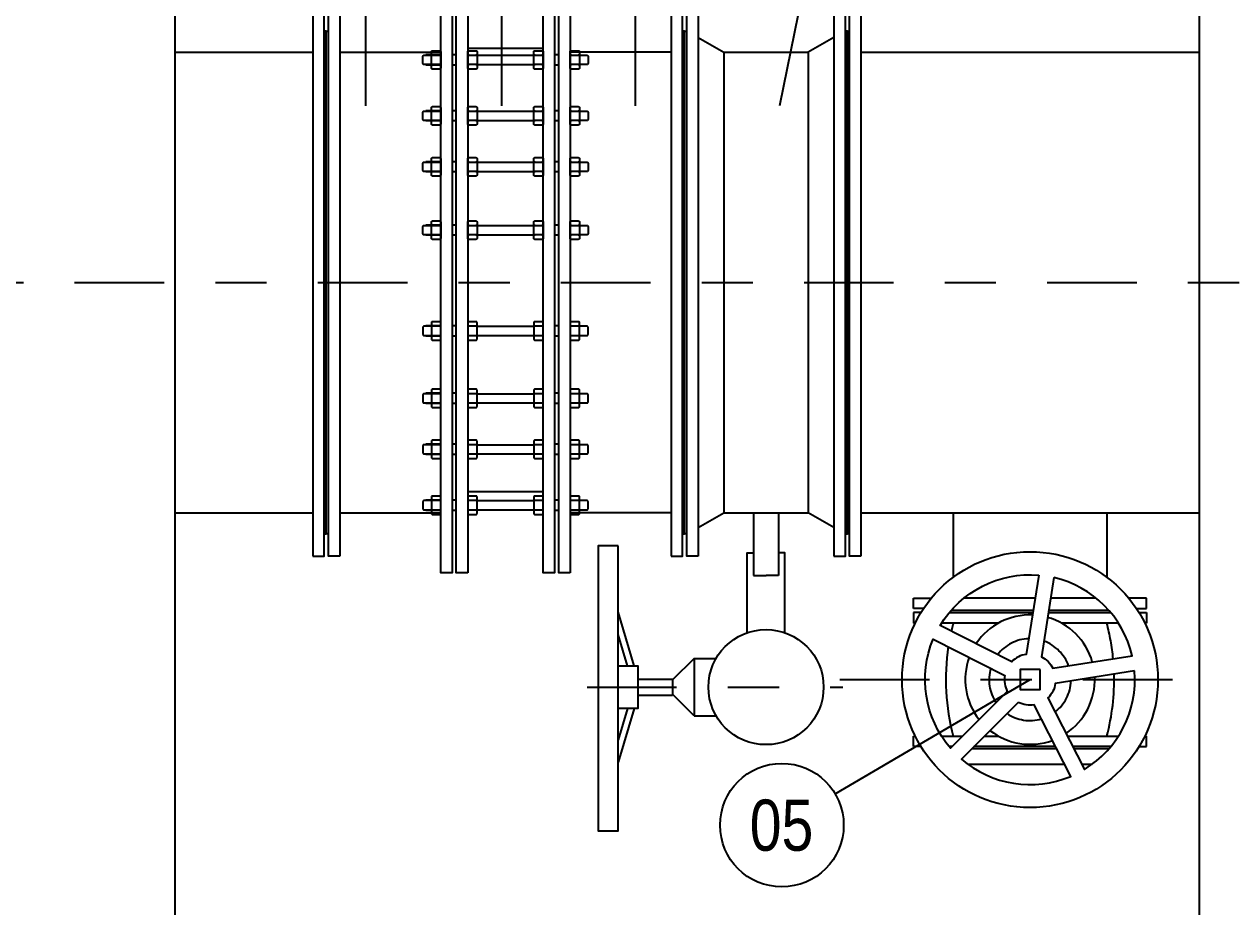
# Model space of a CAD drawing. Header units: feet. Extents: x 0 to 285374, y 0 to 9111566.
# Drawn here: x 285108.372 to 285110.734, y 9111385.333 to 9111387.058 of the extents above; entities that cross this region are included whole.
import ezdxf
from ezdxf import colors
from ezdxf.entities.mleader import LeaderData, LeaderLine
from ezdxf.enums import TextEntityAlignment as Align
from ezdxf.math import Vec2, Vec3

# ---------------------------------------------------------------- set-up
doc = ezdxf.new("R2010")
doc.units = ezdxf.units.FT
doc.header["$MEASUREMENT"] = 0
doc.linetypes.add('DASHDOT', pattern=[1, 0.5, -0.25, 0, -0.25])
for name, color, linetype in [('01', 1, 'CONTINUOUS'), ('02', 7, 'CONTINUOUS'), ('EIXO', 1, 'DASHDOT'), ('FLANGES', 7, 'CONTINUOUS'), ('H-SA-ESTRUTURA (CORTE)', 5, 'CONTINUOUS'), ('H-SA-TEXTO', 2, 'CONTINUOUS'), ('INDIC', 2, 'CONTINUOUS'), ('Top View-Ferro Fundido - JGS - K7(Esgoto)', 7, 'CONTINUOUS')]:
    doc.layers.add(name, color=color, linetype=linetype)
doc.styles.add('EGC_Arial_2.0mm', font='arial.ttf', dxfattribs={"width": 0.8, "height": 2})

# ---------------------------------------------------------------- blocks, each defined once
blk = doc.blocks.new('_None')

msp = doc.modelspace()

# ---------------------------------------------------------------- linework, layer by layer
at = {"layer": '01', "color": 1}
for p, q in [((285109.564, 9111385.8044, 478.1983), (285109.533, 9111385.9096, 478.1983)), ((285109.5511, 9111385.8044, 478.1983), (285109.533, 9111385.8657, 478.1983)), ((285109.681, 9111385.8189, 478.1983), (285109.6388, 9111385.7767, 478.1983)), ((285109.681, 9111385.8189, 478.1983), (285109.681, 9111385.7064, 478.1983)), ((285109.6388, 9111385.7767, 478.1983), (285109.6388, 9111385.7486, 478.1983)), ((285109.681, 9111385.7064, 478.1983), (285109.6388, 9111385.7486, 478.1983)), ((285109.564, 9111385.7209, 478.1983), (285109.533, 9111385.6158, 478.1983)), ((285109.5511, 9111385.7209, 478.1983), (285109.533, 9111385.6596, 478.1983)), ((285110.2157, 9111385.6123, 478.1983), (285110.4046, 9111385.6123, 478.1983)), ((285110.4383, 9111385.6123, 478.1983), (285110.459, 9111385.6123, 478.1983))]:
    msp.add_line(p, q, dxfattribs=at)
at = {"layer": '01', "color": 1, "ltscale": 2.5}
for p, q in [((285109.681, 9111385.8189, 478.1983), (285109.7242, 9111385.8189, 478.1983)), ((285109.5713, 9111385.7781, 478.1983), (285109.6388, 9111385.7781, 478.1983)), ((285109.5713, 9111385.7472, 478.1983), (285109.6388, 9111385.7472, 478.1983)), ((285109.681, 9111385.7064, 478.1983), (285109.7242, 9111385.7064, 478.1983))]:
    msp.add_line(p, q, dxfattribs=at)
at = {"layer": '01', "color": 1, "elevation": 478.1983}
for points in [[(285109.7847, 9111385.8689), (285109.7847, 9111386.0251), (285109.7972, 9111386.0251)], [(285109.8585, 9111385.8689), (285109.8585, 9111386.0251), (285109.846, 9111386.0251)], [(285109.533, 9111385.8044), (285109.5713, 9111385.8044), (285109.5713, 9111385.7209), (285109.533, 9111385.7209)]]:
    msp.add_lwpolyline(points, dxfattribs=at)
at = {"layer": '02', "color": 2, "linetype": 'Continuous'}
for points in [[(285110.3545, 9111385.9815), (285110.33, 9111385.8267, 0.16324), (285110.3017, 9111385.8123), (285110.162, 9111385.8834, -0.284894)], [(285110.3842, 9111385.9768), (285110.3596, 9111385.822, -0.16324), (285110.3821, 9111385.7995), (285110.537, 9111385.8241, 0.284894)], [(285110.5417, 9111385.7944), (285110.3868, 9111385.7699, -0.16324), (285110.3724, 9111385.7416), (285110.4436, 9111385.6019, 0.284894)], [(285110.3143, 9111385.7329), (285110.2034, 9111385.6221, 0.284894), (285110.4168, 9111385.5883), (285110.3457, 9111385.7279, -0.16324)]]:
    msp.add_lwpolyline(points, format="xyb", close=True, dxfattribs=at)
at = {"layer": '02', "color": 2, "linetype": 'Continuous', "ltscale": 0.2}
msp.add_lwpolyline([(285110.293, 9111385.7541), (285110.1822, 9111385.6433, -0.284894), (285110.1484, 9111385.8567), (285110.2881, 9111385.7855, 0.16324)], format="xyb", close=True, dxfattribs=at)
msp.add_lwpolyline([(285110.3569, 9111385.7968), (285110.3179, 9111385.7968), (285110.3179, 9111385.7578), (285110.3569, 9111385.7578)], close=True, dxfattribs=at)
msp.add_circle((285110.3374, 9111385.7773, 478.1983), 0.25, dxfattribs=at)
at = {"layer": 'EIXO', "color": 1, "linetype": 'DASHDOT', "ltscale": 0.35}
for p, q in [((285110.3474, 9111385.9368, 478.1983), (285110.2086, 9111385.9368, 478.1983)), ((285110.4662, 9111385.9368, 478.1983), (285110.3778, 9111385.9368, 478.1983)), ((285110.1797, 9111385.9083, 478.1983), (285110.3429, 9111385.9083, 478.1983)), ((285110.3436, 9111385.9123, 478.1983), (285110.1831, 9111385.9123, 478.1983)), ((285110.3733, 9111385.9083, 478.1983), (285110.4951, 9111385.9083, 478.1983)), ((285110.4916, 9111385.9123, 478.1983), (285110.3739, 9111385.9123, 478.1983)), ((285110.2758, 9111385.8878, 478.1983), (285110.1647, 9111385.8878, 478.1983)), ((285110.51, 9111385.8878, 478.1983), (285110.399, 9111385.8878, 478.1983)), ((285109.9658, 9111385.7773, 478.1983), (285110.6947, 9111385.7773, 478.1983)), ((285109.472, 9111385.7627, 478.1983), (285109.9716, 9111385.7627, 478.1983)), ((285110.1647, 9111385.6668, 478.1983), (285110.2057, 9111385.6668, 478.1983)), ((285110.2481, 9111385.6668, 478.1983), (285110.2758, 9111385.6668, 478.1983)), ((285110.4105, 9111385.6668, 478.1983), (285110.51, 9111385.6668, 478.1983)), ((285110.1852, 9111385.6463, 478.1983), (285110.1797, 9111385.6463, 478.1983)), ((285110.3893, 9111385.6423, 478.1983), (285110.2236, 9111385.6423, 478.1983)), ((285110.3873, 9111385.6463, 478.1983), (285110.2276, 9111385.6463, 478.1983)), ((285110.4951, 9111385.6463, 478.1983), (285110.421, 9111385.6463, 478.1983)), ((285110.4916, 9111385.6423, 478.1983), (285110.423, 9111385.6423, 478.1983))]:
    msp.add_line(p, q, dxfattribs=at)
at = {"layer": 'EIXO', "ltscale": 0.35}
for points in [[(285092.3209, 9111386.5525), (285118.3249, 9111386.5536)], [(285092.3209, 9111386.5525), (285120.7196, 9111386.5536)]]:
    msp.add_lwpolyline(points, dxfattribs=at)
at = {"layer": 'EIXO', "color": 1, "linetype": 'DASHDOT', "elevation": 478.1983}
for points in [[(285110.1296, 9111385.9163), (285110.1099, 9111385.9163), (285110.1099, 9111385.9368), (285110.1449, 9111385.9368)], [(285110.5452, 9111385.9163), (285110.5649, 9111385.9163), (285110.5649, 9111385.9368), (285110.5299, 9111385.9368)], [(285110.1244, 9111385.9083), (285110.1099, 9111385.9083), (285110.1099, 9111385.8878), (285110.1131, 9111385.8878)], [(285110.5503, 9111385.9083), (285110.5649, 9111385.9083), (285110.5649, 9111385.8878), (285110.5616, 9111385.8878)], [(285110.1244, 9111385.6463), (285110.1099, 9111385.6463), (285110.1099, 9111385.6668), (285110.1131, 9111385.6668)], [(285110.5503, 9111385.6463), (285110.5649, 9111385.6463), (285110.5649, 9111385.6668), (285110.5616, 9111385.6668)]]:
    msp.add_lwpolyline(points, dxfattribs=at)
at = {"layer": 'EIXO', "color": 1, "linetype": 'DASHDOT'}
for centre, radius, start, end in [((285110.3374, 9111385.7773, 478.1983), 0.1265, 87.81, 146.19), ((285110.3374, 9111385.7773, 478.1983), 0.1265, 15.81, 74.19), ((285110.5998, 9111385.7773, 478.1983), 0.4269, 165, 167.1158), ((285110.075, 9111385.7773, 478.1983), 0.4269, 5.5023, 15), ((285110.3374, 9111385.7773, 478.1983), 0.08, 91.8069, 142.1931), ((285110.3374, 9111385.7773, 478.1983), 0.08, 19.8069, 70.1931), ((285110.5998, 9111385.7773, 478.1983), 0.4269, 171.3096, 195), ((285110.3374, 9111385.7773, 478.1983), 0.1265, 159.81, 218.19), ((285110.3374, 9111385.7773, 478.1983), 0.08, 163.8069, 214.1931), ((285110.3374, 9111385.7773, 478.1983), 0.08, 307.8069, 358.1931), ((285110.3374, 9111385.7773, 478.1983), 0.1265, 303.81, 2.19), ((285110.075, 9111385.7773, 478.1983), 0.4269, 345, 1.4566), ((285110.3374, 9111385.7773, 478.1983), 0.08, 235.8069, 286.1931), ((285110.3374, 9111385.7773, 478.1983), 0.1265, 231.81, 290.19)]:
    msp.add_arc(centre, radius, start, end, dxfattribs=at)
at = {"layer": 'FLANGES', "color": 2}
msp.add_lwpolyline([(285109.533, 9111386.0387), (285109.494, 9111386.0387), (285109.494, 9111385.4818), (285109.533, 9111385.4818)], close=True, dxfattribs=at)
msp.add_circle((285109.8216, 9111385.7627, 478.1983), 0.1125, dxfattribs=at)
at = {"layer": 'H-SA-ESTRUTURA (CORTE)', "color": 2}
msp.add_lwpolyline([(285110.6676, 9111384.4038), (285108.6676, 9111384.4038), (285108.6676, 9111391.1034), (285110.6676, 9111391.1034)], close=True, dxfattribs=at)
at = {"layer": 'INDIC', "color": 1, "linetype": 'Continuous'}
for p, q in [((285109.0395, 9111387.2265, 478.1983), (285109.0392, 9111386.8986, 478.1983)), ((285109.3047, 9111387.2197, 478.1983), (285109.3048, 9111386.8986, 478.1983)), ((285109.566, 9111387.2265, 478.1983), (285109.5661, 9111386.8986, 478.1983)), ((285109.9135, 9111387.2218, 478.1983), (285109.8478, 9111386.8986, 478.1983)), ((285109.9567, 9111385.554, 478.1983), (285110.3374, 9111385.7773, 478.1983))]:
    msp.add_line(p, q, dxfattribs=at)
msp.add_circle((285109.8526, 9111385.4929, 478.1983), 0.1207, dxfattribs=at)
at = {"layer": 'Top View-Ferro Fundido - JGS - K7(Esgoto)', "color": 1, "linetype": 'ByBlock', "lineweight": -2}
for p, q in [((285109.6891, 9111387.0321, 478.1983), (285109.7391, 9111387.0033, 478.1983)), ((285109.9541, 9111387.0321, 478.1983), (285109.9041, 9111387.0033, 478.1983)), ((285108.6676, 9111387.0033, 478.1983), (285108.9361, 9111387.0033, 478.1983)), ((285108.9891, 9111387.0033, 478.1983), (285109.1861, 9111387.0033, 478.1983)), ((285109.2391, 9111387.0115, 478.1983), (285109.3861, 9111387.0115, 478.1983)), ((285109.6361, 9111387.0033, 478.1983), (285109.4391, 9111387.0033, 478.1983)), ((285109.7391, 9111387.0033, 478.1983), (285109.7391, 9111386.1033, 478.1983)), ((285109.7391, 9111387.0033, 478.1983), (285109.9041, 9111387.0033, 478.1983)), ((285109.9041, 9111387.0033, 478.1983), (285109.9041, 9111386.1033, 478.1983)), ((285110.0071, 9111387.0033, 478.1983), (285110.6676, 9111387.0033, 478.1983)), ((285109.1861, 9111386.9984, 478.1983), (285109.1571, 9111386.9984, 478.1983)), ((285109.1861, 9111386.9784, 478.1983), (285109.1571, 9111386.9784, 478.1983)), ((285109.1699, 9111386.9974, 478.1983), (285109.1843, 9111386.9974, 478.1983)), ((285109.1843, 9111386.9794, 478.1983), (285109.1699, 9111386.9794, 478.1983)), ((285109.2166, 9111386.9984, 478.1983), (285109.2086, 9111386.9984, 478.1983)), ((285109.2166, 9111386.9784, 478.1983), (285109.2086, 9111386.9784, 478.1983)), ((285109.2409, 9111386.9974, 478.1983), (285109.2553, 9111386.9974, 478.1983)), ((285109.2553, 9111386.9794, 478.1983), (285109.2409, 9111386.9794, 478.1983)), ((285109.2571, 9111386.9974, 478.1983), (285109.3681, 9111386.9974, 478.1983)), ((285109.2571, 9111386.9794, 478.1983), (285109.3681, 9111386.9794, 478.1983)), ((285109.3699, 9111386.9974, 478.1983), (285109.3843, 9111386.9974, 478.1983)), ((285109.3843, 9111386.9794, 478.1983), (285109.3699, 9111386.9794, 478.1983)), ((285109.4166, 9111386.9984, 478.1983), (285109.4086, 9111386.9984, 478.1983)), ((285109.4166, 9111386.9784, 478.1983), (285109.4086, 9111386.9784, 478.1983)), ((285109.4409, 9111386.9974, 478.1983), (285109.4553, 9111386.9974, 478.1983)), ((285109.4553, 9111386.9794, 478.1983), (285109.4409, 9111386.9794, 478.1983)), ((285109.1861, 9111386.8891, 478.1983), (285109.1571, 9111386.8891, 478.1983)), ((285109.1699, 9111386.8881, 478.1983), (285109.1843, 9111386.8881, 478.1983)), ((285109.2166, 9111386.8891, 478.1983), (285109.2086, 9111386.8891, 478.1983)), ((285109.2409, 9111386.8881, 478.1983), (285109.2553, 9111386.8881, 478.1983)), ((285109.2571, 9111386.8881, 478.1983), (285109.3681, 9111386.8881, 478.1983)), ((285109.3699, 9111386.8881, 478.1983), (285109.3843, 9111386.8881, 478.1983)), ((285109.4166, 9111386.8891, 478.1983), (285109.4086, 9111386.8891, 478.1983)), ((285109.4409, 9111386.8881, 478.1983), (285109.4553, 9111386.8881, 478.1983)), ((285109.1861, 9111386.8691, 478.1983), (285109.1571, 9111386.8691, 478.1983)), ((285109.1843, 9111386.8701, 478.1983), (285109.1699, 9111386.8701, 478.1983)), ((285109.2166, 9111386.8691, 478.1983), (285109.2086, 9111386.8691, 478.1983)), ((285109.2553, 9111386.8701, 478.1983), (285109.2409, 9111386.8701, 478.1983)), ((285109.2571, 9111386.8701, 478.1983), (285109.3681, 9111386.8701, 478.1983)), ((285109.3843, 9111386.8701, 478.1983), (285109.3699, 9111386.8701, 478.1983)), ((285109.4166, 9111386.8691, 478.1983), (285109.4086, 9111386.8691, 478.1983)), ((285109.4553, 9111386.8701, 478.1983), (285109.4409, 9111386.8701, 478.1983)), ((285109.1861, 9111386.7895, 478.1983), (285109.1571, 9111386.7895, 478.1983)), ((285109.1699, 9111386.7885, 478.1983), (285109.1843, 9111386.7885, 478.1983)), ((285109.2166, 9111386.7895, 478.1983), (285109.2086, 9111386.7895, 478.1983)), ((285109.2409, 9111386.7885, 478.1983), (285109.2553, 9111386.7885, 478.1983)), ((285109.2571, 9111386.7885, 478.1983), (285109.3681, 9111386.7885, 478.1983)), ((285109.3699, 9111386.7885, 478.1983), (285109.3843, 9111386.7885, 478.1983)), ((285109.4166, 9111386.7895, 478.1983), (285109.4086, 9111386.7895, 478.1983)), ((285109.4409, 9111386.7885, 478.1983), (285109.4553, 9111386.7885, 478.1983)), ((285109.1861, 9111386.7695, 478.1983), (285109.1571, 9111386.7695, 478.1983)), ((285109.1843, 9111386.7705, 478.1983), (285109.1699, 9111386.7705, 478.1983)), ((285109.2166, 9111386.7695, 478.1983), (285109.2086, 9111386.7695, 478.1983)), ((285109.2553, 9111386.7705, 478.1983), (285109.2409, 9111386.7705, 478.1983)), ((285109.2571, 9111386.7705, 478.1983), (285109.3681, 9111386.7705, 478.1983)), ((285109.3843, 9111386.7705, 478.1983), (285109.3699, 9111386.7705, 478.1983)), ((285109.4166, 9111386.7695, 478.1983), (285109.4086, 9111386.7695, 478.1983)), ((285109.4553, 9111386.7705, 478.1983), (285109.4409, 9111386.7705, 478.1983)), ((285109.1861, 9111386.6657, 478.1983), (285109.1571, 9111386.6657, 478.1983)), ((285109.1699, 9111386.6647, 478.1983), (285109.1843, 9111386.6647, 478.1983)), ((285109.2166, 9111386.6657, 478.1983), (285109.2086, 9111386.6657, 478.1983)), ((285109.2409, 9111386.6647, 478.1983), (285109.2553, 9111386.6647, 478.1983)), ((285109.2571, 9111386.6647, 478.1983), (285109.3681, 9111386.6647, 478.1983)), ((285109.3699, 9111386.6647, 478.1983), (285109.3843, 9111386.6647, 478.1983)), ((285109.4166, 9111386.6657, 478.1983), (285109.4086, 9111386.6657, 478.1983)), ((285109.4409, 9111386.6647, 478.1983), (285109.4553, 9111386.6647, 478.1983)), ((285109.1861, 9111386.6457, 478.1983), (285109.1571, 9111386.6457, 478.1983)), ((285109.1843, 9111386.6467, 478.1983), (285109.1699, 9111386.6467, 478.1983)), ((285109.2166, 9111386.6457, 478.1983), (285109.2086, 9111386.6457, 478.1983)), ((285109.2553, 9111386.6467, 478.1983), (285109.2409, 9111386.6467, 478.1983)), ((285109.2571, 9111386.6467, 478.1983), (285109.3681, 9111386.6467, 478.1983)), ((285109.3843, 9111386.6467, 478.1983), (285109.3699, 9111386.6467, 478.1983)), ((285109.4166, 9111386.6457, 478.1983), (285109.4086, 9111386.6457, 478.1983)), ((285109.4553, 9111386.6467, 478.1983), (285109.4409, 9111386.6467, 478.1983)), ((285109.1861, 9111386.4688, 478.1983), (285109.1571, 9111386.4688, 478.1983)), ((285109.1843, 9111386.4678, 478.1983), (285109.1699, 9111386.4678, 478.1983)), ((285109.2166, 9111386.4688, 478.1983), (285109.2086, 9111386.4688, 478.1983)), ((285109.2553, 9111386.4678, 478.1983), (285109.2409, 9111386.4678, 478.1983)), ((285109.2571, 9111386.4678, 478.1983), (285109.3681, 9111386.4678, 478.1983)), ((285109.3843, 9111386.4678, 478.1983), (285109.3699, 9111386.4678, 478.1983)), ((285109.4166, 9111386.4688, 478.1983), (285109.4086, 9111386.4688, 478.1983)), ((285109.4553, 9111386.4678, 478.1983), (285109.4409, 9111386.4678, 478.1983)), ((285109.1861, 9111386.4488, 478.1983), (285109.1571, 9111386.4488, 478.1983)), ((285109.1699, 9111386.4498, 478.1983), (285109.1843, 9111386.4498, 478.1983)), ((285109.2166, 9111386.4488, 478.1983), (285109.2086, 9111386.4488, 478.1983)), ((285109.2409, 9111386.4498, 478.1983), (285109.2553, 9111386.4498, 478.1983)), ((285109.2571, 9111386.4498, 478.1983), (285109.3681, 9111386.4498, 478.1983)), ((285109.3699, 9111386.4498, 478.1983), (285109.3843, 9111386.4498, 478.1983)), ((285109.4166, 9111386.4488, 478.1983), (285109.4086, 9111386.4488, 478.1983)), ((285109.4409, 9111386.4498, 478.1983), (285109.4553, 9111386.4498, 478.1983)), ((285109.1861, 9111386.337, 478.1983), (285109.1571, 9111386.337, 478.1983)), ((285109.1861, 9111386.317, 478.1983), (285109.1571, 9111386.317, 478.1983)), ((285109.1843, 9111386.336, 478.1983), (285109.1699, 9111386.336, 478.1983)), ((285109.1699, 9111386.318, 478.1983), (285109.1843, 9111386.318, 478.1983)), ((285109.2166, 9111386.337, 478.1983), (285109.2086, 9111386.337, 478.1983)), ((285109.2166, 9111386.317, 478.1983), (285109.2086, 9111386.317, 478.1983)), ((285109.2553, 9111386.336, 478.1983), (285109.2409, 9111386.336, 478.1983)), ((285109.2409, 9111386.318, 478.1983), (285109.2553, 9111386.318, 478.1983)), ((285109.2571, 9111386.336, 478.1983), (285109.3681, 9111386.336, 478.1983)), ((285109.2571, 9111386.318, 478.1983), (285109.3681, 9111386.318, 478.1983)), ((285109.3843, 9111386.336, 478.1983), (285109.3699, 9111386.336, 478.1983)), ((285109.3699, 9111386.318, 478.1983), (285109.3843, 9111386.318, 478.1983)), ((285109.4166, 9111386.337, 478.1983), (285109.4086, 9111386.337, 478.1983)), ((285109.4166, 9111386.317, 478.1983), (285109.4086, 9111386.317, 478.1983)), ((285109.4553, 9111386.336, 478.1983), (285109.4409, 9111386.336, 478.1983)), ((285109.4409, 9111386.318, 478.1983), (285109.4553, 9111386.318, 478.1983)), ((285109.1861, 9111386.2374, 478.1983), (285109.1571, 9111386.2374, 478.1983)), ((285109.1843, 9111386.2364, 478.1983), (285109.1699, 9111386.2364, 478.1983)), ((285109.2166, 9111386.2374, 478.1983), (285109.2086, 9111386.2374, 478.1983)), ((285109.2553, 9111386.2364, 478.1983), (285109.2409, 9111386.2364, 478.1983)), ((285109.2571, 9111386.2364, 478.1983), (285109.3681, 9111386.2364, 478.1983)), ((285109.3843, 9111386.2364, 478.1983), (285109.3699, 9111386.2364, 478.1983)), ((285109.4166, 9111386.2374, 478.1983), (285109.4086, 9111386.2374, 478.1983)), ((285109.4553, 9111386.2364, 478.1983), (285109.4409, 9111386.2364, 478.1983)), ((285109.1861, 9111386.2174, 478.1983), (285109.1571, 9111386.2174, 478.1983)), ((285109.1699, 9111386.2184, 478.1983), (285109.1843, 9111386.2184, 478.1983)), ((285109.2166, 9111386.2174, 478.1983), (285109.2086, 9111386.2174, 478.1983)), ((285109.2409, 9111386.2184, 478.1983), (285109.2553, 9111386.2184, 478.1983)), ((285109.2571, 9111386.2184, 478.1983), (285109.3681, 9111386.2184, 478.1983)), ((285109.3699, 9111386.2184, 478.1983), (285109.3843, 9111386.2184, 478.1983)), ((285109.4166, 9111386.2174, 478.1983), (285109.4086, 9111386.2174, 478.1983)), ((285109.4409, 9111386.2184, 478.1983), (285109.4553, 9111386.2184, 478.1983)), ((285109.1861, 9111386.1281, 478.1983), (285109.1571, 9111386.1281, 478.1983)), ((285109.2166, 9111386.1281, 478.1983), (285109.2086, 9111386.1281, 478.1983)), ((285109.2391, 9111386.145, 478.1983), (285109.3861, 9111386.145, 478.1983)), ((285109.4166, 9111386.1281, 478.1983), (285109.4086, 9111386.1281, 478.1983)), ((285109.1861, 9111386.1081, 478.1983), (285109.1571, 9111386.1081, 478.1983)), ((285109.1843, 9111386.1271, 478.1983), (285109.1699, 9111386.1271, 478.1983)), ((285109.1699, 9111386.1091, 478.1983), (285109.1843, 9111386.1091, 478.1983)), ((285109.2166, 9111386.1081, 478.1983), (285109.2086, 9111386.1081, 478.1983)), ((285109.2553, 9111386.1271, 478.1983), (285109.2409, 9111386.1271, 478.1983)), ((285109.2409, 9111386.1091, 478.1983), (285109.2553, 9111386.1091, 478.1983)), ((285109.2571, 9111386.1271, 478.1983), (285109.3681, 9111386.1271, 478.1983)), ((285109.2571, 9111386.1091, 478.1983), (285109.3681, 9111386.1091, 478.1983)), ((285109.3843, 9111386.1271, 478.1983), (285109.3699, 9111386.1271, 478.1983)), ((285109.3699, 9111386.1091, 478.1983), (285109.3843, 9111386.1091, 478.1983)), ((285109.4166, 9111386.1081, 478.1983), (285109.4086, 9111386.1081, 478.1983)), ((285109.4553, 9111386.1271, 478.1983), (285109.4409, 9111386.1271, 478.1983)), ((285109.4409, 9111386.1091, 478.1983), (285109.4553, 9111386.1091, 478.1983)), ((285108.6676, 9111386.1033, 478.1983), (285108.9361, 9111386.1033, 478.1983)), ((285108.9891, 9111386.1033, 478.1983), (285109.1861, 9111386.1033, 478.1983)), ((285109.6361, 9111386.1033, 478.1983), (285109.4391, 9111386.1033, 478.1983)), ((285109.6891, 9111386.0744, 478.1983), (285109.7391, 9111386.1033, 478.1983)), ((285109.7391, 9111386.1033, 478.1983), (285109.9041, 9111386.1033, 478.1983)), ((285109.7972, 9111386.1033, 478.1983), (285109.7972, 9111385.9805, 478.1983)), ((285109.846, 9111386.1033, 478.1983), (285109.846, 9111385.9805, 478.1983)), ((285109.9541, 9111386.0744, 478.1983), (285109.9041, 9111386.1033, 478.1983)), ((285110.0071, 9111386.1033, 478.1983), (285110.6676, 9111386.1033, 478.1983)), ((285110.1874, 9111386.1033, 478.1983), (285110.1874, 9111385.9773, 478.1983)), ((285110.4874, 9111386.1033, 478.1983), (285110.4874, 9111385.9773, 478.1983)), ((285109.7972, 9111385.9805, 478.1983), (285109.8216, 9111385.9805, 478.1983)), ((285109.846, 9111385.9805, 478.1983), (285109.8216, 9111385.9805, 478.1983))]:
    msp.add_line(p, q, dxfattribs=at)
for points in [[(285109.1861, 9111387.1208), (285109.2086, 9111387.1208), (285109.2086, 9111385.9857), (285109.1861, 9111385.9857)], [(285109.2391, 9111385.9857), (285109.2166, 9111385.9857), (285109.2166, 9111387.1208), (285109.2391, 9111387.1208)], [(285109.3861, 9111387.1208), (285109.4086, 9111387.1208), (285109.4086, 9111385.9857), (285109.3861, 9111385.9857)], [(285109.4391, 9111385.9857), (285109.4166, 9111385.9857), (285109.4166, 9111387.1208), (285109.4391, 9111387.1208)], [(285108.9361, 9111386.0183), (285108.9586, 9111386.0183), (285108.9586, 9111387.0883), (285108.9361, 9111387.0883)], [(285108.9891, 9111386.0183), (285108.9666, 9111386.0183), (285108.9666, 9111387.0883), (285108.9891, 9111387.0883)], [(285109.6361, 9111386.0183), (285109.6586, 9111386.0183), (285109.6586, 9111387.0883), (285109.6361, 9111387.0883)], [(285109.6891, 9111386.0183), (285109.6666, 9111386.0183), (285109.6666, 9111387.0883), (285109.6891, 9111387.0883)], [(285109.9541, 9111386.0183), (285109.9766, 9111386.0183), (285109.9766, 9111387.0883), (285109.9541, 9111387.0883)], [(285110.0071, 9111386.0183), (285109.9846, 9111386.0183), (285109.9846, 9111387.0883), (285110.0071, 9111387.0883)]]:
    msp.add_lwpolyline(points, close=True, dxfattribs=at)
at = {"layer": 'Top View-Ferro Fundido - JGS - K7(Esgoto)', "color": 1, "linetype": 'ByBlock', "lineweight": -2, "elevation": 478.1983}
for points in [[(285108.9586, 9111386.0623), (285108.9626, 9111386.0623), (285108.9626, 9111387.0443), (285108.9586, 9111387.0443)], [(285108.9666, 9111386.0623), (285108.9626, 9111386.0623), (285108.9626, 9111387.0443), (285108.9666, 9111387.0443)], [(285109.6586, 9111386.0623), (285109.6626, 9111386.0623), (285109.6626, 9111387.0443), (285109.6586, 9111387.0443)], [(285109.6666, 9111386.0623), (285109.6626, 9111386.0623), (285109.6626, 9111387.0443), (285109.6666, 9111387.0443)], [(285109.9766, 9111386.0623), (285109.9806, 9111386.0623), (285109.9806, 9111387.0443), (285109.9766, 9111387.0443)], [(285109.9846, 9111386.0623), (285109.9806, 9111386.0623), (285109.9806, 9111387.0443), (285109.9846, 9111387.0443)], [(285109.1681, 9111386.9965), (285109.1699, 9111386.9974), (285109.1681, 9111386.9983)], [(285109.1681, 9111386.9785), (285109.1699, 9111386.9794), (285109.1681, 9111386.9803)], [(285109.1861, 9111386.9983), (285109.1843, 9111386.9974), (285109.1861, 9111386.9965)], [(285109.1861, 9111386.9803), (285109.1843, 9111386.9794), (285109.1861, 9111386.9785)], [(285109.2391, 9111386.9965), (285109.2409, 9111386.9974), (285109.2391, 9111386.9983)], [(285109.2391, 9111386.9785), (285109.2409, 9111386.9794), (285109.2391, 9111386.9803)], [(285109.2571, 9111386.9983), (285109.2553, 9111386.9974), (285109.2571, 9111386.9965)], [(285109.2571, 9111386.9803), (285109.2553, 9111386.9794), (285109.2571, 9111386.9785)], [(285109.3681, 9111386.9965), (285109.3699, 9111386.9974), (285109.3681, 9111386.9983)], [(285109.3681, 9111386.9785), (285109.3699, 9111386.9794), (285109.3681, 9111386.9803)], [(285109.3861, 9111386.9983), (285109.3843, 9111386.9974), (285109.3861, 9111386.9965)], [(285109.3861, 9111386.9803), (285109.3843, 9111386.9794), (285109.3861, 9111386.9785)], [(285109.4391, 9111386.9965), (285109.4409, 9111386.9974), (285109.4391, 9111386.9983)], [(285109.4391, 9111386.9785), (285109.4409, 9111386.9794), (285109.4391, 9111386.9803)], [(285109.4571, 9111386.9983), (285109.4553, 9111386.9974), (285109.4571, 9111386.9965)], [(285109.4571, 9111386.9803), (285109.4553, 9111386.9794), (285109.4571, 9111386.9785)], [(285109.1681, 9111386.8872), (285109.1699, 9111386.8881), (285109.1681, 9111386.889)], [(285109.1861, 9111386.889), (285109.1843, 9111386.8881), (285109.1861, 9111386.8872)], [(285109.2391, 9111386.8872), (285109.2409, 9111386.8881), (285109.2391, 9111386.889)], [(285109.2571, 9111386.889), (285109.2553, 9111386.8881), (285109.2571, 9111386.8872)], [(285109.3681, 9111386.8872), (285109.3699, 9111386.8881), (285109.3681, 9111386.889)], [(285109.3861, 9111386.889), (285109.3843, 9111386.8881), (285109.3861, 9111386.8872)], [(285109.4391, 9111386.8872), (285109.4409, 9111386.8881), (285109.4391, 9111386.889)], [(285109.4571, 9111386.889), (285109.4553, 9111386.8881), (285109.4571, 9111386.8872)], [(285109.1681, 9111386.8692), (285109.1699, 9111386.8701), (285109.1681, 9111386.871)], [(285109.1861, 9111386.871), (285109.1843, 9111386.8701), (285109.1861, 9111386.8692)], [(285109.2391, 9111386.8692), (285109.2409, 9111386.8701), (285109.2391, 9111386.871)], [(285109.2571, 9111386.871), (285109.2553, 9111386.8701), (285109.2571, 9111386.8692)], [(285109.3681, 9111386.8692), (285109.3699, 9111386.8701), (285109.3681, 9111386.871)], [(285109.3861, 9111386.871), (285109.3843, 9111386.8701), (285109.3861, 9111386.8692)], [(285109.4391, 9111386.8692), (285109.4409, 9111386.8701), (285109.4391, 9111386.871)], [(285109.4571, 9111386.871), (285109.4553, 9111386.8701), (285109.4571, 9111386.8692)], [(285109.1681, 9111386.7876), (285109.1699, 9111386.7885), (285109.1681, 9111386.7894)], [(285109.1861, 9111386.7894), (285109.1843, 9111386.7885), (285109.1861, 9111386.7876)], [(285109.2391, 9111386.7876), (285109.2409, 9111386.7885), (285109.2391, 9111386.7894)], [(285109.2571, 9111386.7894), (285109.2553, 9111386.7885), (285109.2571, 9111386.7876)], [(285109.3681, 9111386.7876), (285109.3699, 9111386.7885), (285109.3681, 9111386.7894)], [(285109.3861, 9111386.7894), (285109.3843, 9111386.7885), (285109.3861, 9111386.7876)], [(285109.4391, 9111386.7876), (285109.4409, 9111386.7885), (285109.4391, 9111386.7894)], [(285109.4571, 9111386.7894), (285109.4553, 9111386.7885), (285109.4571, 9111386.7876)], [(285109.1681, 9111386.7696), (285109.1699, 9111386.7705), (285109.1681, 9111386.7714)], [(285109.1861, 9111386.7714), (285109.1843, 9111386.7705), (285109.1861, 9111386.7696)], [(285109.2391, 9111386.7696), (285109.2409, 9111386.7705), (285109.2391, 9111386.7714)], [(285109.2571, 9111386.7714), (285109.2553, 9111386.7705), (285109.2571, 9111386.7696)], [(285109.3681, 9111386.7696), (285109.3699, 9111386.7705), (285109.3681, 9111386.7714)], [(285109.3861, 9111386.7714), (285109.3843, 9111386.7705), (285109.3861, 9111386.7696)], [(285109.4391, 9111386.7696), (285109.4409, 9111386.7705), (285109.4391, 9111386.7714)], [(285109.4571, 9111386.7714), (285109.4553, 9111386.7705), (285109.4571, 9111386.7696)], [(285109.1681, 9111386.6638), (285109.1699, 9111386.6647), (285109.1681, 9111386.6656)], [(285109.1681, 9111386.6458), (285109.1699, 9111386.6467), (285109.1681, 9111386.6476)], [(285109.1861, 9111386.6656), (285109.1843, 9111386.6647), (285109.1861, 9111386.6638)], [(285109.1861, 9111386.6476), (285109.1843, 9111386.6467), (285109.1861, 9111386.6458)], [(285109.2391, 9111386.6638), (285109.2409, 9111386.6647), (285109.2391, 9111386.6656)], [(285109.2391, 9111386.6458), (285109.2409, 9111386.6467), (285109.2391, 9111386.6476)], [(285109.2571, 9111386.6656), (285109.2553, 9111386.6647), (285109.2571, 9111386.6638)], [(285109.2571, 9111386.6476), (285109.2553, 9111386.6467), (285109.2571, 9111386.6458)], [(285109.3681, 9111386.6638), (285109.3699, 9111386.6647), (285109.3681, 9111386.6656)], [(285109.3681, 9111386.6458), (285109.3699, 9111386.6467), (285109.3681, 9111386.6476)], [(285109.3861, 9111386.6656), (285109.3843, 9111386.6647), (285109.3861, 9111386.6638)], [(285109.3861, 9111386.6476), (285109.3843, 9111386.6467), (285109.3861, 9111386.6458)], [(285109.4391, 9111386.6638), (285109.4409, 9111386.6647), (285109.4391, 9111386.6656)], [(285109.4391, 9111386.6458), (285109.4409, 9111386.6467), (285109.4391, 9111386.6476)], [(285109.4571, 9111386.6656), (285109.4553, 9111386.6647), (285109.4571, 9111386.6638)], [(285109.4571, 9111386.6476), (285109.4553, 9111386.6467), (285109.4571, 9111386.6458)], [(285109.1681, 9111386.4687), (285109.1699, 9111386.4678), (285109.1681, 9111386.4669)], [(285109.1861, 9111386.4669), (285109.1843, 9111386.4678), (285109.1861, 9111386.4687)], [(285109.2391, 9111386.4687), (285109.2409, 9111386.4678), (285109.2391, 9111386.4669)], [(285109.2571, 9111386.4669), (285109.2553, 9111386.4678), (285109.2571, 9111386.4687)], [(285109.3681, 9111386.4687), (285109.3699, 9111386.4678), (285109.3681, 9111386.4669)], [(285109.3861, 9111386.4669), (285109.3843, 9111386.4678), (285109.3861, 9111386.4687)], [(285109.4391, 9111386.4687), (285109.4409, 9111386.4678), (285109.4391, 9111386.4669)], [(285109.4571, 9111386.4669), (285109.4553, 9111386.4678), (285109.4571, 9111386.4687)], [(285109.1681, 9111386.4507), (285109.1699, 9111386.4498), (285109.1681, 9111386.4489)], [(285109.1861, 9111386.4489), (285109.1843, 9111386.4498), (285109.1861, 9111386.4507)], [(285109.2391, 9111386.4507), (285109.2409, 9111386.4498), (285109.2391, 9111386.4489)], [(285109.2571, 9111386.4489), (285109.2553, 9111386.4498), (285109.2571, 9111386.4507)], [(285109.3681, 9111386.4507), (285109.3699, 9111386.4498), (285109.3681, 9111386.4489)], [(285109.3861, 9111386.4489), (285109.3843, 9111386.4498), (285109.3861, 9111386.4507)], [(285109.4391, 9111386.4507), (285109.4409, 9111386.4498), (285109.4391, 9111386.4489)], [(285109.4571, 9111386.4489), (285109.4553, 9111386.4498), (285109.4571, 9111386.4507)], [(285109.1681, 9111386.3369), (285109.1699, 9111386.336), (285109.1681, 9111386.3351)], [(285109.1681, 9111386.3189), (285109.1699, 9111386.318), (285109.1681, 9111386.3171)], [(285109.1861, 9111386.3351), (285109.1843, 9111386.336), (285109.1861, 9111386.3369)], [(285109.1861, 9111386.3171), (285109.1843, 9111386.318), (285109.1861, 9111386.3189)], [(285109.2391, 9111386.3369), (285109.2409, 9111386.336), (285109.2391, 9111386.3351)], [(285109.2391, 9111386.3189), (285109.2409, 9111386.318), (285109.2391, 9111386.3171)], [(285109.2571, 9111386.3351), (285109.2553, 9111386.336), (285109.2571, 9111386.3369)], [(285109.2571, 9111386.3171), (285109.2553, 9111386.318), (285109.2571, 9111386.3189)], [(285109.3681, 9111386.3369), (285109.3699, 9111386.336), (285109.3681, 9111386.3351)], [(285109.3681, 9111386.3189), (285109.3699, 9111386.318), (285109.3681, 9111386.3171)], [(285109.3861, 9111386.3351), (285109.3843, 9111386.336), (285109.3861, 9111386.3369)], [(285109.3861, 9111386.3171), (285109.3843, 9111386.318), (285109.3861, 9111386.3189)], [(285109.4391, 9111386.3369), (285109.4409, 9111386.336), (285109.4391, 9111386.3351)], [(285109.4391, 9111386.3189), (285109.4409, 9111386.318), (285109.4391, 9111386.3171)], [(285109.4571, 9111386.3351), (285109.4553, 9111386.336), (285109.4571, 9111386.3369)], [(285109.4571, 9111386.3171), (285109.4553, 9111386.318), (285109.4571, 9111386.3189)], [(285109.1681, 9111386.2373), (285109.1699, 9111386.2364), (285109.1681, 9111386.2355)], [(285109.1861, 9111386.2355), (285109.1843, 9111386.2364), (285109.1861, 9111386.2373)], [(285109.2391, 9111386.2373), (285109.2409, 9111386.2364), (285109.2391, 9111386.2355)], [(285109.2571, 9111386.2355), (285109.2553, 9111386.2364), (285109.2571, 9111386.2373)], [(285109.3681, 9111386.2373), (285109.3699, 9111386.2364), (285109.3681, 9111386.2355)], [(285109.3861, 9111386.2355), (285109.3843, 9111386.2364), (285109.3861, 9111386.2373)], [(285109.4391, 9111386.2373), (285109.4409, 9111386.2364), (285109.4391, 9111386.2355)], [(285109.4571, 9111386.2355), (285109.4553, 9111386.2364), (285109.4571, 9111386.2373)], [(285109.1681, 9111386.2193), (285109.1699, 9111386.2184), (285109.1681, 9111386.2175)], [(285109.1861, 9111386.2175), (285109.1843, 9111386.2184), (285109.1861, 9111386.2193)], [(285109.2391, 9111386.2193), (285109.2409, 9111386.2184), (285109.2391, 9111386.2175)], [(285109.2571, 9111386.2175), (285109.2553, 9111386.2184), (285109.2571, 9111386.2193)], [(285109.3681, 9111386.2193), (285109.3699, 9111386.2184), (285109.3681, 9111386.2175)], [(285109.3861, 9111386.2175), (285109.3843, 9111386.2184), (285109.3861, 9111386.2193)], [(285109.4391, 9111386.2193), (285109.4409, 9111386.2184), (285109.4391, 9111386.2175)], [(285109.4571, 9111386.2175), (285109.4553, 9111386.2184), (285109.4571, 9111386.2193)], [(285109.1681, 9111386.128), (285109.1699, 9111386.1271), (285109.1681, 9111386.1262)], [(285109.1861, 9111386.1262), (285109.1843, 9111386.1271), (285109.1861, 9111386.128)], [(285109.2391, 9111386.128), (285109.2409, 9111386.1271), (285109.2391, 9111386.1262)], [(285109.2571, 9111386.1262), (285109.2553, 9111386.1271), (285109.2571, 9111386.128)], [(285109.3681, 9111386.128), (285109.3699, 9111386.1271), (285109.3681, 9111386.1262)], [(285109.3861, 9111386.1262), (285109.3843, 9111386.1271), (285109.3861, 9111386.128)], [(285109.4391, 9111386.128), (285109.4409, 9111386.1271), (285109.4391, 9111386.1262)], [(285109.4571, 9111386.1262), (285109.4553, 9111386.1271), (285109.4571, 9111386.128)], [(285109.1681, 9111386.11), (285109.1699, 9111386.1091), (285109.1681, 9111386.1082)], [(285109.1861, 9111386.1082), (285109.1843, 9111386.1091), (285109.1861, 9111386.11)], [(285109.2391, 9111386.11), (285109.2409, 9111386.1091), (285109.2391, 9111386.1082)], [(285109.2571, 9111386.1082), (285109.2553, 9111386.1091), (285109.2571, 9111386.11)], [(285109.3681, 9111386.11), (285109.3699, 9111386.1091), (285109.3681, 9111386.1082)], [(285109.3861, 9111386.1082), (285109.3843, 9111386.1091), (285109.3861, 9111386.11)], [(285109.4391, 9111386.11), (285109.4409, 9111386.1091), (285109.4391, 9111386.1082)], [(285109.4571, 9111386.1082), (285109.4553, 9111386.1091), (285109.4571, 9111386.11)]]:
    msp.add_lwpolyline(points, dxfattribs=at)
at = {"layer": 'Top View-Ferro Fundido - JGS - K7(Esgoto)', "color": 1, "linetype": 'ByBlock', "lineweight": -2}
for points in [[(285109.1861, 9111386.9722, -0.414214), (285109.1843, 9111386.9704), (285109.1699, 9111386.9704, -0.414214), (285109.1681, 9111386.9722), (285109.1681, 9111387.0046, -0.414214), (285109.1699, 9111387.0064), (285109.1843, 9111387.0064, -0.414214), (285109.1861, 9111387.0046)], [(285109.2571, 9111386.9722, -0.414214), (285109.2553, 9111386.9704), (285109.2409, 9111386.9704, -0.414214), (285109.2391, 9111386.9722), (285109.2391, 9111387.0046, -0.414214), (285109.2409, 9111387.0064), (285109.2553, 9111387.0064, -0.414214), (285109.2571, 9111387.0046)], [(285109.3861, 9111386.9722, -0.414214), (285109.3843, 9111386.9704), (285109.3699, 9111386.9704, -0.414214), (285109.3681, 9111386.9722), (285109.3681, 9111387.0046, -0.414214), (285109.3699, 9111387.0064), (285109.3843, 9111387.0064, -0.414214), (285109.3861, 9111387.0046)], [(285109.4391, 9111387.0046, -0.414214), (285109.4409, 9111387.0064), (285109.4553, 9111387.0064, -0.414214), (285109.4571, 9111387.0046), (285109.4571, 9111386.9722, -0.414214), (285109.4553, 9111386.9704), (285109.4409, 9111386.9704, -0.414214), (285109.4391, 9111386.9722)], [(285109.1861, 9111386.8629, -0.414214), (285109.1843, 9111386.8611), (285109.1699, 9111386.8611, -0.414214), (285109.1681, 9111386.8629), (285109.1681, 9111386.8953, -0.414214), (285109.1699, 9111386.8971), (285109.1843, 9111386.8971, -0.414214), (285109.1861, 9111386.8953)], [(285109.2571, 9111386.8629, -0.414214), (285109.2553, 9111386.8611), (285109.2409, 9111386.8611, -0.414214), (285109.2391, 9111386.8629), (285109.2391, 9111386.8953, -0.414214), (285109.2409, 9111386.8971), (285109.2553, 9111386.8971, -0.414214), (285109.2571, 9111386.8953)], [(285109.3861, 9111386.8629, -0.414214), (285109.3843, 9111386.8611), (285109.3699, 9111386.8611, -0.414214), (285109.3681, 9111386.8629), (285109.3681, 9111386.8953, -0.414214), (285109.3699, 9111386.8971), (285109.3843, 9111386.8971, -0.414214), (285109.3861, 9111386.8953)], [(285109.4391, 9111386.8953, -0.414214), (285109.4409, 9111386.8971), (285109.4553, 9111386.8971, -0.414214), (285109.4571, 9111386.8953), (285109.4571, 9111386.8629, -0.414214), (285109.4553, 9111386.8611), (285109.4409, 9111386.8611, -0.414214), (285109.4391, 9111386.8629)], [(285109.1861, 9111386.7633, -0.414214), (285109.1843, 9111386.7615), (285109.1699, 9111386.7615, -0.414214), (285109.1681, 9111386.7633), (285109.1681, 9111386.7957, -0.414214), (285109.1699, 9111386.7975), (285109.1843, 9111386.7975, -0.414214), (285109.1861, 9111386.7957)], [(285109.2571, 9111386.7633, -0.414214), (285109.2553, 9111386.7615), (285109.2409, 9111386.7615, -0.414214), (285109.2391, 9111386.7633), (285109.2391, 9111386.7957, -0.414214), (285109.2409, 9111386.7975), (285109.2553, 9111386.7975, -0.414214), (285109.2571, 9111386.7957)], [(285109.3861, 9111386.7633, -0.414214), (285109.3843, 9111386.7615), (285109.3699, 9111386.7615, -0.414214), (285109.3681, 9111386.7633), (285109.3681, 9111386.7957, -0.414214), (285109.3699, 9111386.7975), (285109.3843, 9111386.7975, -0.414214), (285109.3861, 9111386.7957)], [(285109.4391, 9111386.7957, -0.414214), (285109.4409, 9111386.7975), (285109.4553, 9111386.7975, -0.414214), (285109.4571, 9111386.7957), (285109.4571, 9111386.7633, -0.414214), (285109.4553, 9111386.7615), (285109.4409, 9111386.7615, -0.414214), (285109.4391, 9111386.7633)], [(285109.1861, 9111386.6395, -0.414214), (285109.1843, 9111386.6377), (285109.1699, 9111386.6377, -0.414214), (285109.1681, 9111386.6395), (285109.1681, 9111386.6719, -0.414214), (285109.1699, 9111386.6737), (285109.1843, 9111386.6737, -0.414214), (285109.1861, 9111386.6719)], [(285109.2571, 9111386.6395, -0.414214), (285109.2553, 9111386.6377), (285109.2409, 9111386.6377, -0.414214), (285109.2391, 9111386.6395), (285109.2391, 9111386.6719, -0.414214), (285109.2409, 9111386.6737), (285109.2553, 9111386.6737, -0.414214), (285109.2571, 9111386.6719)], [(285109.3861, 9111386.6395, -0.414214), (285109.3843, 9111386.6377), (285109.3699, 9111386.6377, -0.414214), (285109.3681, 9111386.6395), (285109.3681, 9111386.6719, -0.414214), (285109.3699, 9111386.6737), (285109.3843, 9111386.6737, -0.414214), (285109.3861, 9111386.6719)], [(285109.4391, 9111386.6719, -0.414214), (285109.4409, 9111386.6737), (285109.4553, 9111386.6737, -0.414214), (285109.4571, 9111386.6719), (285109.4571, 9111386.6395, -0.414214), (285109.4553, 9111386.6377), (285109.4409, 9111386.6377, -0.414214), (285109.4391, 9111386.6395)], [(285109.1861, 9111386.475, 0.414214), (285109.1843, 9111386.4768), (285109.1699, 9111386.4768, 0.414214), (285109.1681, 9111386.475), (285109.1681, 9111386.4426, 0.414214), (285109.1699, 9111386.4408), (285109.1843, 9111386.4408, 0.414214), (285109.1861, 9111386.4426)], [(285109.2571, 9111386.475, 0.414214), (285109.2553, 9111386.4768), (285109.2409, 9111386.4768, 0.414214), (285109.2391, 9111386.475), (285109.2391, 9111386.4426, 0.414214), (285109.2409, 9111386.4408), (285109.2553, 9111386.4408, 0.414214), (285109.2571, 9111386.4426)], [(285109.3861, 9111386.475, 0.414214), (285109.3843, 9111386.4768), (285109.3699, 9111386.4768, 0.414214), (285109.3681, 9111386.475), (285109.3681, 9111386.4426, 0.414214), (285109.3699, 9111386.4408), (285109.3843, 9111386.4408, 0.414214), (285109.3861, 9111386.4426)], [(285109.4391, 9111386.4426, 0.414214), (285109.4409, 9111386.4408), (285109.4553, 9111386.4408, 0.414214), (285109.4571, 9111386.4426), (285109.4571, 9111386.475, 0.414214), (285109.4553, 9111386.4768), (285109.4409, 9111386.4768, 0.414214), (285109.4391, 9111386.475)], [(285109.1861, 9111386.3432, 0.414214), (285109.1843, 9111386.345), (285109.1699, 9111386.345, 0.414214), (285109.1681, 9111386.3432), (285109.1681, 9111386.3108, 0.414214), (285109.1699, 9111386.309), (285109.1843, 9111386.309, 0.414214), (285109.1861, 9111386.3108)], [(285109.2571, 9111386.3432, 0.414214), (285109.2553, 9111386.345), (285109.2409, 9111386.345, 0.414214), (285109.2391, 9111386.3432), (285109.2391, 9111386.3108, 0.414214), (285109.2409, 9111386.309), (285109.2553, 9111386.309, 0.414214), (285109.2571, 9111386.3108)], [(285109.3861, 9111386.3432, 0.414214), (285109.3843, 9111386.345), (285109.3699, 9111386.345, 0.414214), (285109.3681, 9111386.3432), (285109.3681, 9111386.3108, 0.414214), (285109.3699, 9111386.309), (285109.3843, 9111386.309, 0.414214), (285109.3861, 9111386.3108)], [(285109.4391, 9111386.3108, 0.414214), (285109.4409, 9111386.309), (285109.4553, 9111386.309, 0.414214), (285109.4571, 9111386.3108), (285109.4571, 9111386.3432, 0.414214), (285109.4553, 9111386.345), (285109.4409, 9111386.345, 0.414214), (285109.4391, 9111386.3432)], [(285109.1861, 9111386.2436, 0.414214), (285109.1843, 9111386.2454), (285109.1699, 9111386.2454, 0.414214), (285109.1681, 9111386.2436), (285109.1681, 9111386.2112, 0.414214), (285109.1699, 9111386.2094), (285109.1843, 9111386.2094, 0.414214), (285109.1861, 9111386.2112)], [(285109.2571, 9111386.2436, 0.414214), (285109.2553, 9111386.2454), (285109.2409, 9111386.2454, 0.414214), (285109.2391, 9111386.2436), (285109.2391, 9111386.2112, 0.414214), (285109.2409, 9111386.2094), (285109.2553, 9111386.2094, 0.414214), (285109.2571, 9111386.2112)], [(285109.3861, 9111386.2436, 0.414214), (285109.3843, 9111386.2454), (285109.3699, 9111386.2454, 0.414214), (285109.3681, 9111386.2436), (285109.3681, 9111386.2112, 0.414214), (285109.3699, 9111386.2094), (285109.3843, 9111386.2094, 0.414214), (285109.3861, 9111386.2112)], [(285109.4391, 9111386.2112, 0.414214), (285109.4409, 9111386.2094), (285109.4553, 9111386.2094, 0.414214), (285109.4571, 9111386.2112), (285109.4571, 9111386.2436, 0.414214), (285109.4553, 9111386.2454), (285109.4409, 9111386.2454, 0.414214), (285109.4391, 9111386.2436)], [(285109.1861, 9111386.1343, 0.414214), (285109.1843, 9111386.1361), (285109.1699, 9111386.1361, 0.414214), (285109.1681, 9111386.1343), (285109.1681, 9111386.1019, 0.414214), (285109.1699, 9111386.1001), (285109.1843, 9111386.1001, 0.414214), (285109.1861, 9111386.1019)], [(285109.2571, 9111386.1343, 0.414214), (285109.2553, 9111386.1361), (285109.2409, 9111386.1361, 0.414214), (285109.2391, 9111386.1343), (285109.2391, 9111386.1019, 0.414214), (285109.2409, 9111386.1001), (285109.2553, 9111386.1001, 0.414214), (285109.2571, 9111386.1019)], [(285109.3861, 9111386.1343, 0.414214), (285109.3843, 9111386.1361), (285109.3699, 9111386.1361, 0.414214), (285109.3681, 9111386.1343), (285109.3681, 9111386.1019, 0.414214), (285109.3699, 9111386.1001), (285109.3843, 9111386.1001, 0.414214), (285109.3861, 9111386.1019)], [(285109.4391, 9111386.1019, 0.414214), (285109.4409, 9111386.1001), (285109.4553, 9111386.1001, 0.414214), (285109.4571, 9111386.1019), (285109.4571, 9111386.1343, 0.414214), (285109.4553, 9111386.1361), (285109.4409, 9111386.1361, 0.414214), (285109.4391, 9111386.1343)]]:
    msp.add_lwpolyline(points, format="xyb", close=True, dxfattribs=at)
at = {"layer": 'Top View-Ferro Fundido - JGS - K7(Esgoto)', "color": 1, "linetype": 'ByBlock', "lineweight": -2, "elevation": 478.1983}
for points in [[(285109.1681, 9111386.9794), (285109.1532, 9111386.9794, -0.414214), (285109.1514, 9111386.9812), (285109.1514, 9111386.9956, -0.414214), (285109.1532, 9111386.9974), (285109.1681, 9111386.9974)], [(285109.4571, 9111386.9974), (285109.4721, 9111386.9974, -0.414214), (285109.4739, 9111386.9956), (285109.4739, 9111386.9812, -0.414214), (285109.4721, 9111386.9794), (285109.4571, 9111386.9794)], [(285109.1681, 9111386.8701), (285109.1532, 9111386.8701, -0.414214), (285109.1514, 9111386.8719), (285109.1514, 9111386.8863, -0.414214), (285109.1532, 9111386.8881), (285109.1681, 9111386.8881)], [(285109.4571, 9111386.8881), (285109.4721, 9111386.8881, -0.414214), (285109.4739, 9111386.8863), (285109.4739, 9111386.8719, -0.414214), (285109.4721, 9111386.8701), (285109.4571, 9111386.8701)], [(285109.1681, 9111386.7705), (285109.1532, 9111386.7705, -0.414214), (285109.1514, 9111386.7723), (285109.1514, 9111386.7867, -0.414214), (285109.1532, 9111386.7885), (285109.1681, 9111386.7885)], [(285109.4571, 9111386.7885), (285109.4721, 9111386.7885, -0.414214), (285109.4739, 9111386.7867), (285109.4739, 9111386.7723, -0.414214), (285109.4721, 9111386.7705), (285109.4571, 9111386.7705)], [(285109.1681, 9111386.6467), (285109.1532, 9111386.6467, -0.414214), (285109.1514, 9111386.6485), (285109.1514, 9111386.6629, -0.414214), (285109.1532, 9111386.6647), (285109.1681, 9111386.6647)], [(285109.4571, 9111386.6647), (285109.4721, 9111386.6647, -0.414214), (285109.4739, 9111386.6629), (285109.4739, 9111386.6485, -0.414214), (285109.4721, 9111386.6467), (285109.4571, 9111386.6467)], [(285109.1681, 9111386.4678), (285109.1532, 9111386.4678, 0.414214), (285109.1514, 9111386.466), (285109.1514, 9111386.4516, 0.414214), (285109.1532, 9111386.4498), (285109.1681, 9111386.4498)], [(285109.4571, 9111386.4498), (285109.4721, 9111386.4498, 0.414214), (285109.4739, 9111386.4516), (285109.4739, 9111386.466, 0.414214), (285109.4721, 9111386.4678), (285109.4571, 9111386.4678)], [(285109.1681, 9111386.336), (285109.1532, 9111386.336, 0.414214), (285109.1514, 9111386.3342), (285109.1514, 9111386.3198, 0.414214), (285109.1532, 9111386.318), (285109.1681, 9111386.318)], [(285109.4571, 9111386.318), (285109.4721, 9111386.318, 0.414214), (285109.4739, 9111386.3198), (285109.4739, 9111386.3342, 0.414214), (285109.4721, 9111386.336), (285109.4571, 9111386.336)], [(285109.1681, 9111386.2364), (285109.1532, 9111386.2364, 0.414214), (285109.1514, 9111386.2346), (285109.1514, 9111386.2202, 0.414214), (285109.1532, 9111386.2184), (285109.1681, 9111386.2184)], [(285109.4571, 9111386.2184), (285109.4721, 9111386.2184, 0.414214), (285109.4739, 9111386.2202), (285109.4739, 9111386.2346, 0.414214), (285109.4721, 9111386.2364), (285109.4571, 9111386.2364)], [(285109.1681, 9111386.1271), (285109.1532, 9111386.1271, 0.414214), (285109.1514, 9111386.1253), (285109.1514, 9111386.1109, 0.414214), (285109.1532, 9111386.1091), (285109.1681, 9111386.1091)], [(285109.4571, 9111386.1091), (285109.4721, 9111386.1091, 0.414214), (285109.4739, 9111386.1109), (285109.4739, 9111386.1253, 0.414214), (285109.4721, 9111386.1271), (285109.4571, 9111386.1271)]]:
    msp.add_lwpolyline(points, format="xyb", dxfattribs=at)

# ---------------------------------------------------------------- texts
at = {"layer": 'INDIC', "color": 2, "style": 'EGC_Arial_2.0mm', "width": 0.8}
msp.add_text('05', height=0.1, dxfattribs=at).set_placement((285109.8519, 9111385.4929, 478.1983), align=Align.MIDDLE_CENTER)

# ---------------------------------------------------------------- next in the draw order: leaders
at = {"layer": 'H-SA-TEXTO'}
ml = msp.add_multileader_mtext('Standard', dxfattribs=at)
ml.set_content('CS-25 - TRECHO 1', color=2, style='EGC_Arial_2.0mm')
ml.set_leader_properties(color=1, linetype='ByLayer', lineweight=-1)
ml.set_arrow_properties(name='NONE')
ml.build(insert=Vec2(0, 0))
ml.multileader.update_dxf_attribs({"text_left_attachment_type": 2, "text_right_attachment_type": 2, "dogleg_length": 1.9819, "arrow_head_size": 0.075, "scale": 0.05})
ctx = ml.context
ctx.base_point, ctx.scale, ctx.char_height, ctx.arrow_head_size, ctx.landing_gap_size, ctx.plane_origin, ctx.plane_x_axis, ctx.plane_y_axis = Vec3(285124.8159, 9111388.0137), 0.05, 0.1, 0.075, 0.05, Vec3(284750.549, 9111449.7625), Vec3(0.999987, -0.005007), Vec3(0.005007, 0.999987)
ctx.left_attachment, ctx.right_attachment, ctx.text_align_type = 2, 2, 1
notes = []
notes.append((ctx, [(0, (0, 0, 0), (0, 0), (1, 0), 1, [])]))
ctx.mtext.insert, ctx.mtext.text_direction, ctx.mtext.rotation, ctx.mtext.width, ctx.mtext.defined_height, ctx.mtext.alignment, ctx.mtext.flow_direction = Vec3(285125.3437, 9111388.0628), Vec3(0.999987, -0.005007), 6.278178, 1.457911, 1.047, 2, 5
ctx.mtext.has_bg_fill, ctx.mtext.bg_color, ctx.mtext.bg_scale_factor, ctx.mtext.bg_transparency, ctx.mtext.use_window_bg_color = 1, -1073741824, 1, 0, 1
for ctx, leaders in notes:
    for number, flags, end, landing, length, lines in leaders:
        leader = LeaderData()
        leader.index, (leader.has_last_leader_line, leader.has_dogleg_vector, leader.attachment_direction) = number, flags
        leader.last_leader_point, leader.dogleg_vector, leader.dogleg_length = Vec3(end), Vec3(landing), length
        for number, points, colour, breaks in lines:
            line = LeaderLine()
            line.index, line.vertices, line.color, line.breaks = number, Vec3.list(points), colors.encode_raw_color(colour), breaks
            leader.lines.append(line)
        ctx.leaders.append(leader)

# ---------------------------------------------------------------- next in the draw order: leaders
ml = msp.add_multileader_mtext('Standard', dxfattribs=at)
ml.set_content('CÂMARA DE DESCARGA', color=2, style='EGC_Arial_2.0mm')
ml.set_leader_properties(color=1, linetype='ByLayer', lineweight=-1)
ml.set_arrow_properties(name='NONE')
ml.build(insert=Vec2(0, 0))
ml.multileader.update_dxf_attribs({"text_left_attachment_type": 2, "text_right_attachment_type": 2, "dogleg_length": 1.9819, "arrow_head_size": 0.075, "scale": 0.05})
ctx = ml.context
ctx.base_point, ctx.scale, ctx.char_height, ctx.arrow_head_size, ctx.landing_gap_size, ctx.plane_origin, ctx.plane_x_axis, ctx.plane_y_axis = Vec3(285120.5339, 9111388.137, 239.0991), 0.05, 0.1, 0.075, 0.05, Vec3(285499.7132, 9111458.0747, 239.0991), Vec3(0.999987, 0.005007), Vec3(-0.005007, 0.999987)
ctx.left_attachment, ctx.right_attachment, ctx.text_align_type = 2, 2, 1
notes = []
notes.append((ctx, [(0, (0, 0, 0), (0, 0), (1, 0), 1, [])]))
ctx.mtext.insert, ctx.mtext.text_direction, ctx.mtext.rotation, ctx.mtext.width, ctx.mtext.defined_height, ctx.mtext.alignment, ctx.mtext.flow_direction = Vec3(285121.2422, 9111388.204, 239.0991), Vec3(0.999987, 0.005007), 0.005007, 1.322834, 0.2562, 2, 5
ctx.mtext.has_bg_fill, ctx.mtext.bg_color, ctx.mtext.bg_scale_factor, ctx.mtext.bg_transparency, ctx.mtext.use_window_bg_color = 1, -1073741824, 1, 0, 1
for ctx, leaders in notes:
    for number, flags, end, landing, length, lines in leaders:
        leader = LeaderData()
        leader.index, (leader.has_last_leader_line, leader.has_dogleg_vector, leader.attachment_direction) = number, flags
        leader.last_leader_point, leader.dogleg_vector, leader.dogleg_length = Vec3(end), Vec3(landing), length
        for number, points, colour, breaks in lines:
            line = LeaderLine()
            line.index, line.vertices, line.color, line.breaks = number, Vec3.list(points), colors.encode_raw_color(colour), breaks
            leader.lines.append(line)
        ctx.leaders.append(leader)

doc.saveas('drawing.dxf')
